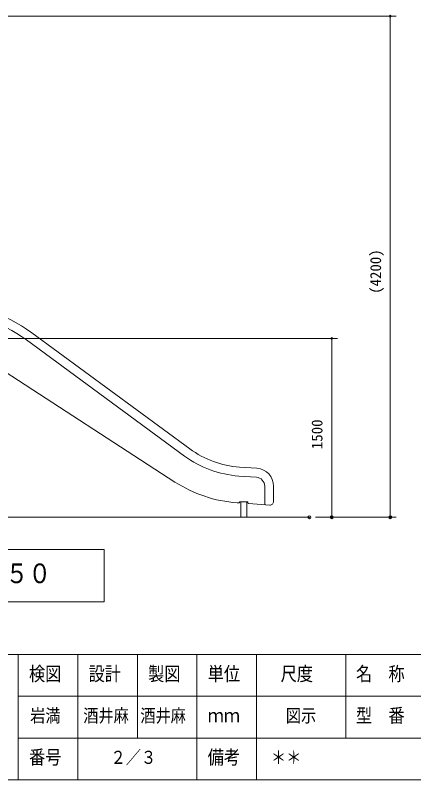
# Model space of a CAD drawing. Units: millimetres on the paper, scale 1:50. Extents: x 0 to 420, y -297 to 594.
# Drawn here: x 159.5 to 226.4, y 15 to 143.3 of the extents above; entities that cross this region are included whole.
import ezdxf
from ezdxf.enums import TextEntityAlignment as Align

# ---------------------------------------------------------------- set-up
doc = ezdxf.new("R2010")
doc.units = ezdxf.units.MM
doc.header["$PDMODE"] = 32
doc.header["$PDSIZE"] = 0.5
doc.layers.add('LY_1', color=7, linetype='Continuous', lineweight=9)
doc.styles.add('ＭＳ ゴシック', font='')
doc.styles.get('ＭＳ ゴシック').set_extended_font_data('MS Gothic')

# ---------------------------------------------------------------- blocks, each defined once
blk = doc.blocks.new('-000-_DOTSMALL')
at = {"color": 7, "linetype": 'Continuous', "lineweight": 9}
blk.add_circle((0, 0), 0.0625, dxfattribs=at)
blk.add_circle((0, 0), 0.0625, dxfattribs=at)

msp = doc.modelspace()

# ---------------------------------------------------------------- linework, layer by layer
at = {"layer": 'LY_1', "lineweight": 18}
for p, q in [((138.645, 143.146), (223.46, 143.146)), ((222.46, 143.146), (222.46, 59.056)), ((144.596, 89.056), (213.618, 89.056)), ((212.618, 89.056), (212.618, 59.056)), ((209.879, 59.056), (213.618, 59.056)), ((209.879, 59.056), (223.46, 59.056)), ((174.394, 53.647), (117.594, 53.647)), ((174.394, 44.847), (174.394, 53.647)), ((117.594, 44.847), (174.394, 44.847)), ((160, 29), (215, 29)), ((170, 22), (170, 15))]:
    msp.add_line(p, q, dxfattribs=at)
at = {"layer": 'LY_1'}
for p, q in [((188.793, 70.53), (162.253, 90.015)), ((187.905, 69.321), (161.366, 88.805)), ((156.651, 84.165), (186.303, 64.962)), ((197.146, 67.466), (200.076, 67.261)), ((197.041, 65.97), (199.971, 65.765)), ((201.367, 64.269), (201.367, 61.343)), ((202.867, 64.269), (202.867, 61.695)), ((197.267, 61.656), (198.467, 61.656)), ((197.367, 61.656), (197.367, 59.056)), ((198.367, 61.656), (198.367, 59.056)), ((196.727, 61.481), (197.102, 61.455)), ((197.167, 61.556), (197.167, 61.514)), ((198.567, 61.556), (198.567, 61.445)), ((198.66, 61.346), (202.225, 61.096)), ((57.393, 59.056), (208.879, 59.056)), ((17.5, 36), (402.5, 36)), ((160, 36), (160, 15)), ((170, 36), (170, 22)), ((180, 36), (180, 22)), ((190, 36), (190, 15)), ((200, 36), (200, 22)), ((215, 36), (215, 22)), ((215, 29), (332.5, 29)), ((160, 22), (402.5, 22)), ((200, 22), (200, 15)), ((17.5, 15), (402.5, 15))]:
    msp.add_line(p, q, dxfattribs=at)
for centre, radius, start, end in [((146.867, 69.056), 26, 53.71473, 90), ((146.867, 69.056), 24.5, 53.71473, 90), ((198.262, 83.427), 17.5, 233.71473, 266), ((198.262, 83.427), 16, 233.71473, 266), ((199.867, 64.269), 3, 0, 86), ((199.867, 64.269), 1.5, 0, 86), ((198.262, 83.427), 22, 237.07173, 266), ((197.267, 61.556), 0.1, 90, 180), ((198.467, 61.556), 0.1, 0, 90), ((202.267, 61.695), 0.6, 266, 0), ((197.107, 61.514), 0.06, 266, 0), ((198.667, 61.445), 0.1, 180, 266), ((201.567, 61.343), 0.2, 180, 266)]:
    msp.add_arc(centre, radius, start, end, dxfattribs=at)
for p in [(208.879, 59.056), (208.879, 59.056), (212.618, 59.056), (222.46, 59.056)]:
    msp.add_point(p, dxfattribs=at)

# ---------------------------------------------------------------- block references
at = {"layer": 'LY_1', "xscale": 2.32, "yscale": 2.32}
for p, rotation in [((222.46, 143.146), 90), ((212.618, 89.056), 90), ((212.618, 59.056), 270), ((222.46, 59.056), 270)]:
    msp.add_blockref('-000-_DOTSMALL', p, dxfattribs=dict(at, rotation=rotation))

# ---------------------------------------------------------------- texts
at = {"layer": 'LY_1', "style": 'ＭＳ ゴシック'}
for s, p in [('(4200)', (221.46, 96.533)), ('1500', (211.618, 70.477))]:
    msp.add_text(s, height=1.833, rotation=90, dxfattribs=at).set_placement(p, align=Align.BOTTOM_LEFT)
at = {"layer": 'LY_1', "style": 'ＭＳ ゴシック', "width": 0.85}
for s, height, p in [('Ａ視立面図\u3000Ｓ＝１／５０', 3.299, (119.619, 46.997)), ('検図', 2.346, (161.8, 30.9)), ('設計', 2.346, (171.8, 30.9)), ('製図', 2.346, (181.8, 30.9)), ('単位', 2.346, (191.8, 30.9)), ('尺度', 2.346, (204.05, 30.9)), ('名\u3000称', 2.346, (216.7, 30.9)), ('岩満', 2.199, (162, 24)), ('酒井麻', 2.199, (170.917, 24)), ('酒井麻', 2.199, (180.5, 24)), ('図示', 2.199, (204.917, 24)), ('型\u3000番', 2.346, (216.7, 23.9)), ('ｍｍ', 2.346, (191.8, 23.9)), ('番号', 2.346, (161.8, 16.9)), ('２／３', 2.199, (175.5, 17)), ('備考', 2.346, (191.8, 16.9)), ('＊＊', 2.199, (202.417, 17))]:
    msp.add_text(s, height=height, dxfattribs=at).set_placement(p, align=Align.BOTTOM_LEFT)

doc.saveas('drawing.dxf')
